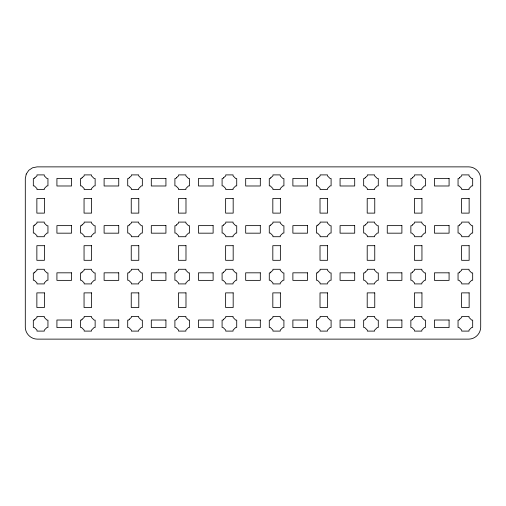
<?xml version="1.0" encoding="UTF-8"?>
<svg xmlns="http://www.w3.org/2000/svg" width="506" height="506" viewBox="0 0 506 506"><rect width="100%" height="100%" fill="white"/><g stroke="black" fill="none" stroke-linecap="round" stroke-linejoin="round"><path stroke-width="0.76" d="M26.23 174.083L25.3 178.675L25.3 327.325C25.427 333.669 30.752 339.001 37.096 339.128L468.904 339.128C475.248 339.001 480.573 333.669 480.7 327.325L480.7 178.675C480.573 172.331 475.248 166.999 468.904 166.872L37.096 166.872L32.504 167.802L28.753 170.332L26.23 174.083M34.838 177.758L34.3 178.555L33.32 178.555L33.32 185.873L34.3 185.873L36.982 188.548L36.982 189.529L44.294 189.529L44.294 188.548L46.976 185.873L47.95 185.873L47.95 178.555L46.976 178.555L44.294 175.879L44.294 174.899L36.982 174.899L36.982 175.879L34.838 177.758M34.838 224.949L34.3 225.746L33.32 225.746L33.32 233.064L34.3 233.064L36.982 235.739L36.982 236.719L44.294 236.719L44.294 235.739L46.976 233.064L47.95 233.064L47.95 225.746L46.976 225.746L44.294 223.07L44.294 222.09L36.982 222.09L36.982 223.07L34.838 224.949M82.029 177.758L81.491 178.555L80.517 178.555L80.517 185.873L81.491 185.873L84.173 188.548L84.173 189.529L91.485 189.529L91.485 188.548L94.167 185.873L95.141 185.873L95.141 178.555L94.167 178.555L91.485 175.879L91.485 174.899L84.173 174.899L84.173 175.879L82.029 177.758M34.838 272.139L34.3 272.936L33.32 272.936L33.32 280.254L34.3 280.254L36.982 282.93L36.982 283.91L44.294 283.91L44.294 282.93L46.976 280.254L47.95 280.254L47.95 272.936L46.976 272.936L44.294 270.261L44.294 269.281L36.982 269.281L36.982 270.261L34.838 272.139M82.029 224.949L81.491 225.746L80.517 225.746L80.517 233.064L81.491 233.064L84.173 235.739L84.173 236.719L91.485 236.719L91.485 235.739L94.167 233.064L95.141 233.064L95.141 225.746L94.167 225.746L91.485 223.07L91.485 222.09L84.173 222.09L84.173 223.07L82.029 224.949M129.22 177.758L128.682 178.555L127.708 178.555L127.708 185.873L128.682 185.873L131.364 188.548L131.364 189.529L138.676 189.529L138.676 188.548L141.357 185.873L142.338 185.873L142.338 178.555L141.357 178.555L138.676 175.879L138.676 174.899L131.364 174.899L131.364 175.879L129.22 177.758M34.838 319.337L34.3 320.127L33.32 320.127L33.32 327.445L34.3 327.445L36.982 330.121L36.982 331.101L44.294 331.101L44.294 330.121L46.976 327.445L47.95 327.445L47.95 320.127L46.976 320.127L44.294 317.452L44.294 316.471L36.982 316.471L36.982 317.452L34.838 319.337M82.029 272.139L81.491 272.936L80.517 272.936L80.517 280.254L81.491 280.254L84.173 282.93L84.173 283.91L91.485 283.91L91.485 282.93L94.167 280.254L95.141 280.254L95.141 272.936L94.167 272.936L91.485 270.261L91.485 269.281L84.173 269.281L84.173 270.261L82.029 272.139M129.22 224.949L128.682 225.746L127.708 225.746L127.708 233.064L128.682 233.064L131.364 235.739L131.364 236.719L138.676 236.719L138.676 235.739L141.357 233.064L142.338 233.064L142.338 225.746L141.357 225.746L138.676 223.07L138.676 222.09L131.364 222.09L131.364 223.07L129.22 224.949M176.411 177.758L175.879 178.555L174.899 178.555L174.899 185.873L175.879 185.873L178.555 188.548L178.555 189.529L185.873 189.529L185.873 188.548L188.548 185.873L189.529 185.873L189.529 178.555L188.548 178.555L185.873 175.879L185.873 174.899L178.555 174.899L178.555 175.879L176.411 177.758M82.029 319.337L81.491 320.127L80.517 320.127L80.517 327.445L81.491 327.445L84.173 330.121L84.173 331.101L91.485 331.101L91.485 330.121L94.167 327.445L95.141 327.445L95.141 320.127L94.167 320.127L91.485 317.452L91.485 316.471L84.173 316.471L84.173 317.452L82.029 319.337M129.22 272.139L128.682 272.936L127.708 272.936L127.708 280.254L128.682 280.254L131.364 282.93L131.364 283.91L138.676 283.91L138.676 282.93L141.357 280.254L142.338 280.254L142.338 272.936L141.357 272.936L138.676 270.261L138.676 269.281L131.364 269.281L131.364 270.261L129.22 272.139M176.411 224.949L175.879 225.746L174.899 225.746L174.899 233.064L175.879 233.064L178.555 235.739L178.555 236.719L185.873 236.719L185.873 235.739L188.548 233.064L189.529 233.064L189.529 225.746L188.548 225.746L185.873 223.07L185.873 222.09L178.555 222.09L178.555 223.07L176.411 224.949M223.601 177.758L223.07 178.555L222.09 178.555L222.09 185.873L223.07 185.873L225.746 188.548L225.746 189.529L233.064 189.529L233.064 188.548L235.739 185.873L236.719 185.873L236.719 178.555L235.739 178.555L233.064 175.879L233.064 174.899L225.746 174.899L225.746 175.879L223.601 177.758M129.22 319.337L128.682 320.127L127.708 320.127L127.708 327.445L128.682 327.445L131.364 330.121L131.364 331.101L138.676 331.101L138.676 330.121L141.357 327.445L142.338 327.445L142.338 320.127L141.357 320.127L138.676 317.452L138.676 316.471L131.364 316.471L131.364 317.452L129.22 319.337M176.411 272.139L175.879 272.936L174.899 272.936L174.899 280.254L175.879 280.254L178.555 282.93L178.555 283.91L185.873 283.91L185.873 282.93L188.548 280.254L189.529 280.254L189.529 272.936L188.548 272.936L185.873 270.261L185.873 269.281L178.555 269.281L178.555 270.261L176.411 272.139M223.601 224.949L223.07 225.746L222.09 225.746L222.09 233.064L223.07 233.064L225.746 235.739L225.746 236.719L233.064 236.719L233.064 235.739L235.739 233.064L236.719 233.064L236.719 225.746L235.739 225.746L233.064 223.07L233.064 222.09L225.746 222.09L225.746 223.07L223.601 224.949M270.792 177.758L270.261 178.555L269.281 178.555L269.281 185.873L270.261 185.873L272.936 188.548L272.936 189.529L280.254 189.529L280.254 188.548L282.93 185.873L283.91 185.873L283.91 178.555L282.93 178.555L280.254 175.879L280.254 174.899L272.936 174.899L272.936 175.879L270.792 177.758M176.411 319.337L175.879 320.127L174.899 320.127L174.899 327.445L175.879 327.445L178.555 330.121L178.555 331.101L185.873 331.101L185.873 330.121L188.548 327.445L189.529 327.445L189.529 320.127L188.548 320.127L185.873 317.452L185.873 316.471L178.555 316.471L178.555 317.452L176.411 319.337M223.601 272.139L223.07 272.936L222.09 272.936L222.09 280.254L223.07 280.254L225.746 282.93L225.746 283.91L233.064 283.91L233.064 282.93L235.739 280.254L236.719 280.254L236.719 272.936L235.739 272.936L233.064 270.261L233.064 269.281L225.746 269.281L225.746 270.261L223.601 272.139M270.792 224.949L270.261 225.746L269.281 225.746L269.281 233.064L270.261 233.064L272.936 235.739L272.936 236.719L280.254 236.719L280.254 235.739L282.93 233.064L283.91 233.064L283.91 225.746L282.93 225.746L280.254 223.07L280.254 222.09L272.936 222.09L272.936 223.07L270.792 224.949M317.983 177.758L317.452 178.555L316.471 178.555L316.471 185.873L317.452 185.873L320.127 188.548L320.127 189.529L327.445 189.529L327.445 188.548L330.121 185.873L331.101 185.873L331.101 178.555L330.121 178.555L327.445 175.879L327.445 174.899L320.127 174.899L320.127 175.879L317.983 177.758M223.601 319.337L223.07 320.127L222.09 320.127L222.09 327.445L223.07 327.445L225.746 330.121L225.746 331.101L233.064 331.101L233.064 330.121L235.739 327.445L236.719 327.445L236.719 320.127L235.739 320.127L233.064 317.452L233.064 316.471L225.746 316.471L225.746 317.452L223.601 319.337M270.792 272.139L270.261 272.936L269.281 272.936L269.281 280.254L270.261 280.254L272.936 282.93L272.936 283.91L280.254 283.91L280.254 282.93L282.93 280.254L283.91 280.254L283.91 272.936L282.93 272.936L280.254 270.261L280.254 269.281L272.936 269.281L272.936 270.261L270.792 272.139M317.983 224.949L317.452 225.746L316.471 225.746L316.471 233.064L317.452 233.064L320.127 235.739L320.127 236.719L327.445 236.719L327.445 235.739L330.121 233.064L331.101 233.064L331.101 225.746L330.121 225.746L327.445 223.07L327.445 222.09L320.127 222.09L320.127 223.07L317.983 224.949M365.174 177.758L364.643 178.555L363.662 178.555L363.662 185.873L364.643 185.873L367.324 188.548L367.324 189.529L374.636 189.529L374.636 188.548L377.318 185.873L378.292 185.873L378.292 178.555L377.318 178.555L374.636 175.879L374.636 174.899L367.324 174.899L367.324 175.879L365.174 177.758M270.792 319.337L270.261 320.127L269.281 320.127L269.281 327.445L270.261 327.445L272.936 330.121L272.936 331.101L280.254 331.101L280.254 330.121L282.93 327.445L283.91 327.445L283.91 320.127L282.93 320.127L280.254 317.452L280.254 316.471L272.936 316.471L272.936 317.452L270.792 319.337M317.983 272.139L317.452 272.936L316.471 272.936L316.471 280.254L317.452 280.254L320.127 282.93L320.127 283.91L327.445 283.91L327.445 282.93L330.121 280.254L331.101 280.254L331.101 272.936L330.121 272.936L327.445 270.261L327.445 269.281L320.127 269.281L320.127 270.261L317.983 272.139M365.174 224.949L364.643 225.746L363.662 225.746L363.662 233.064L364.643 233.064L367.324 235.739L367.324 236.719L374.636 236.719L374.636 235.739L377.318 233.064L378.292 233.064L378.292 225.746L377.318 225.746L374.636 223.07L374.636 222.09L367.324 222.09L367.324 223.07L365.174 224.949M412.371 177.758L411.833 178.555L410.859 178.555L410.859 185.873L411.833 185.873L414.515 188.548L414.515 189.529L421.827 189.529L421.827 188.548L424.509 185.873L425.483 185.873L425.483 178.555L424.509 178.555L421.827 175.879L421.827 174.899L414.515 174.899L414.515 175.879L412.371 177.758M317.983 319.337L317.452 320.127L316.471 320.127L316.471 327.445L317.452 327.445L320.127 330.121L320.127 331.101L327.445 331.101L327.445 330.121L330.121 327.445L331.101 327.445L331.101 320.127L330.121 320.127L327.445 317.452L327.445 316.471L320.127 316.471L320.127 317.452L317.983 319.337M365.174 272.139L364.643 272.936L363.662 272.936L363.662 280.254L364.643 280.254L367.324 282.93L367.324 283.91L374.636 283.91L374.636 282.93L377.318 280.254L378.292 280.254L378.292 272.936L377.318 272.936L374.636 270.261L374.636 269.281L367.324 269.281L367.324 270.261L365.174 272.139M412.371 224.949L411.833 225.746L410.859 225.746L410.859 233.064L411.833 233.064L414.515 235.739L414.515 236.719L421.827 236.719L421.827 235.739L424.509 233.064L425.483 233.064L425.483 225.746L424.509 225.746L421.827 223.07L421.827 222.09L414.515 222.09L414.515 223.07L412.371 224.949M459.562 177.758L459.024 178.555L458.05 178.555L458.05 185.873L459.024 185.873L461.706 188.548L461.706 189.529L469.018 189.529L469.018 188.548L471.7 185.873L472.68 185.873L472.68 178.555L471.7 178.555L469.018 175.879L469.018 174.899L461.706 174.899L461.706 175.879L459.562 177.758M365.174 319.337L364.643 320.127L363.662 320.127L363.662 327.445L364.643 327.445L367.324 330.121L367.324 331.101L374.636 331.101L374.636 330.121L377.318 327.445L378.292 327.445L378.292 320.127L377.318 320.127L374.636 317.452L374.636 316.471L367.324 316.471L367.324 317.452L365.174 319.337M412.371 272.139L411.833 272.936L410.859 272.936L410.859 280.254L411.833 280.254L414.515 282.93L414.515 283.91L421.827 283.91L421.827 282.93L424.509 280.254L425.483 280.254L425.483 272.936L424.509 272.936L421.827 270.261L421.827 269.281L414.515 269.281L414.515 270.261L412.371 272.139M459.562 224.949L459.024 225.746L458.05 225.746L458.05 233.064L459.024 233.064L461.706 235.739L461.706 236.719L469.018 236.719L469.018 235.739L471.7 233.064L472.68 233.064L472.68 225.746L471.7 225.746L469.018 223.07L469.018 222.09L461.706 222.09L461.706 223.07L459.562 224.949M412.371 319.337L411.833 320.127L410.859 320.127L410.859 327.445L411.833 327.445L414.515 330.121L414.515 331.101L421.827 331.101L421.827 330.121L424.509 327.445L425.483 327.445L425.483 320.127L424.509 320.127L421.827 317.452L421.827 316.471L414.515 316.471L414.515 317.452L412.371 319.337M459.562 272.139L459.024 272.936L458.05 272.936L458.05 280.254L459.024 280.254L461.706 282.93L461.706 283.91L469.018 283.91L469.018 282.93L471.7 280.254L472.68 280.254L472.68 272.936L471.7 272.936L469.018 270.261L469.018 269.281L461.706 269.281L461.706 270.261L459.562 272.139M459.562 319.337L459.024 320.127L458.05 320.127L458.05 327.445L459.024 327.445L461.706 330.121L461.706 331.101L469.018 331.101L469.018 330.121L471.7 327.445L472.68 327.445L472.68 320.127L471.7 320.127L469.018 317.452L469.018 316.471L461.706 316.471L461.706 317.452L459.562 319.337M71.548 178.435L56.919 178.435L56.919 185.987L71.548 185.987L71.548 178.435M118.739 178.435L104.109 178.435L104.109 185.987L118.739 185.987L118.739 178.435M165.93 178.435L151.3 178.435L151.3 185.987L165.93 185.987L165.93 178.435M213.121 178.435L198.491 178.435L198.491 185.987L213.121 185.987L213.121 178.435M260.312 178.435L245.688 178.435L245.688 185.987L260.312 185.987L260.312 178.435M307.509 178.435L292.879 178.435L292.879 185.987L307.509 185.987L307.509 178.435M354.7 178.435L340.07 178.435L340.07 185.987L354.7 185.987L354.7 178.435M401.89 178.435L387.261 178.435L387.261 185.987L401.89 185.987L401.89 178.435M449.081 178.435L434.452 178.435L434.452 185.987L449.081 185.987L449.081 178.435M44.414 198.491L36.862 198.491L36.862 213.121L44.414 213.121L44.414 198.491M91.605 198.491L84.053 198.491L84.053 213.121L91.605 213.121L91.605 198.491M138.796 198.491L131.244 198.491L131.244 213.121L138.796 213.121L138.796 198.491M185.987 198.491L178.435 198.491L178.435 213.121L185.987 213.121L185.987 198.491M233.177 198.491L225.632 198.491L225.632 213.121L233.177 213.121L233.177 198.491M280.368 198.491L272.823 198.491L272.823 213.121L280.368 213.121L280.368 198.491M327.565 198.491L320.013 198.491L320.013 213.121L327.565 213.121L327.565 198.491M374.756 198.491L367.204 198.491L367.204 213.121L374.756 213.121L374.756 198.491M421.947 198.491L414.395 198.491L414.395 213.121L421.947 213.121L421.947 198.491M469.138 198.491L461.586 198.491L461.586 213.121L469.138 213.121L469.138 198.491M71.548 225.632L56.919 225.632L56.919 233.177L71.548 233.177L71.548 225.632M118.739 225.632L104.109 225.632L104.109 233.177L118.739 233.177L118.739 225.632M165.93 225.632L151.3 225.632L151.3 233.177L165.93 233.177L165.93 225.632M213.121 225.632L198.491 225.632L198.491 233.177L213.121 233.177L213.121 225.632M260.312 225.632L245.688 225.632L245.688 233.177L260.312 233.177L260.312 225.632M307.509 225.632L292.879 225.632L292.879 233.177L307.509 233.177L307.509 225.632M354.7 225.632L340.07 225.632L340.07 233.177L354.7 233.177L354.7 225.632M401.89 225.632L387.261 225.632L387.261 233.177L401.89 233.177L401.89 225.632M449.081 225.632L434.452 225.632L434.452 233.177L449.081 233.177L449.081 225.632M44.414 245.688L36.862 245.688L36.862 260.312L44.414 260.312L44.414 245.688M91.605 245.688L84.053 245.688L84.053 260.312L91.605 260.312L91.605 245.688M138.796 245.688L131.244 245.688L131.244 260.312L138.796 260.312L138.796 245.688M185.987 245.688L178.435 245.688L178.435 260.312L185.987 260.312L185.987 245.688M233.177 245.688L225.632 245.688L225.632 260.312L233.177 260.312L233.177 245.688M280.368 245.688L272.823 245.688L272.823 260.312L280.368 260.312L280.368 245.688M327.565 245.688L320.013 245.688L320.013 260.312L327.565 260.312L327.565 245.688M374.756 245.688L367.204 245.688L367.204 260.312L374.756 260.312L374.756 245.688M421.947 245.688L414.395 245.688L414.395 260.312L421.947 260.312L421.947 245.688M469.138 245.688L461.586 245.688L461.586 260.312L469.138 260.312L469.138 245.688M71.548 272.823L56.919 272.823L56.919 280.368L71.548 280.368L71.548 272.823M118.739 272.823L104.109 272.823L104.109 280.368L118.739 280.368L118.739 272.823M165.93 272.823L151.3 272.823L151.3 280.368L165.93 280.368L165.93 272.823M213.121 272.823L198.491 272.823L198.491 280.368L213.121 280.368L213.121 272.823M260.312 272.823L245.688 272.823L245.688 280.368L260.312 280.368L260.312 272.823M307.509 272.823L292.879 272.823L292.879 280.368L307.509 280.368L307.509 272.823M354.7 272.823L340.07 272.823L340.07 280.368L354.7 280.368L354.7 272.823M401.89 272.823L387.261 272.823L387.261 280.368L401.89 280.368L401.89 272.823M449.081 272.823L434.452 272.823L434.452 280.368L449.081 280.368L449.081 272.823M44.414 292.879L36.862 292.879L36.862 307.509L44.414 307.509L44.414 292.879M91.605 292.879L84.053 292.879L84.053 307.509L91.605 307.509L91.605 292.879M138.796 292.879L131.244 292.879L131.244 307.509L138.796 307.509L138.796 292.879M185.987 292.879L178.435 292.879L178.435 307.509L185.987 307.509L185.987 292.879M233.177 292.879L225.632 292.879L225.632 307.509L233.177 307.509L233.177 292.879M280.368 292.879L272.823 292.879L272.823 307.509L280.368 307.509L280.368 292.879M327.565 292.879L320.013 292.879L320.013 307.509L327.565 307.509L327.565 292.879M374.756 292.879L367.204 292.879L367.204 307.509L374.756 307.509L374.756 292.879M421.947 292.879L414.395 292.879L414.395 307.509L421.947 307.509L421.947 292.879M469.138 292.879L461.586 292.879L461.586 307.509L469.138 307.509L469.138 292.879M71.548 320.013L56.919 320.013L56.919 327.565L71.548 327.565L71.548 320.013M118.739 320.013L104.109 320.013L104.109 327.565L118.739 327.565L118.739 320.013M165.93 320.013L151.3 320.013L151.3 327.565L165.93 327.565L165.93 320.013M213.121 320.013L198.491 320.013L198.491 327.565L213.121 327.565L213.121 320.013M260.312 320.013L245.688 320.013L245.688 327.565L260.312 327.565L260.312 320.013M307.509 320.013L292.879 320.013L292.879 327.565L307.509 327.565L307.509 320.013M354.7 320.013L340.07 320.013L340.07 327.565L354.7 327.565L354.7 320.013M401.89 320.013L387.261 320.013L387.261 327.565L401.89 327.565L401.89 320.013M449.081 320.013L434.452 320.013L434.452 327.565L449.081 327.565L449.081 320.013"/></g></svg>
